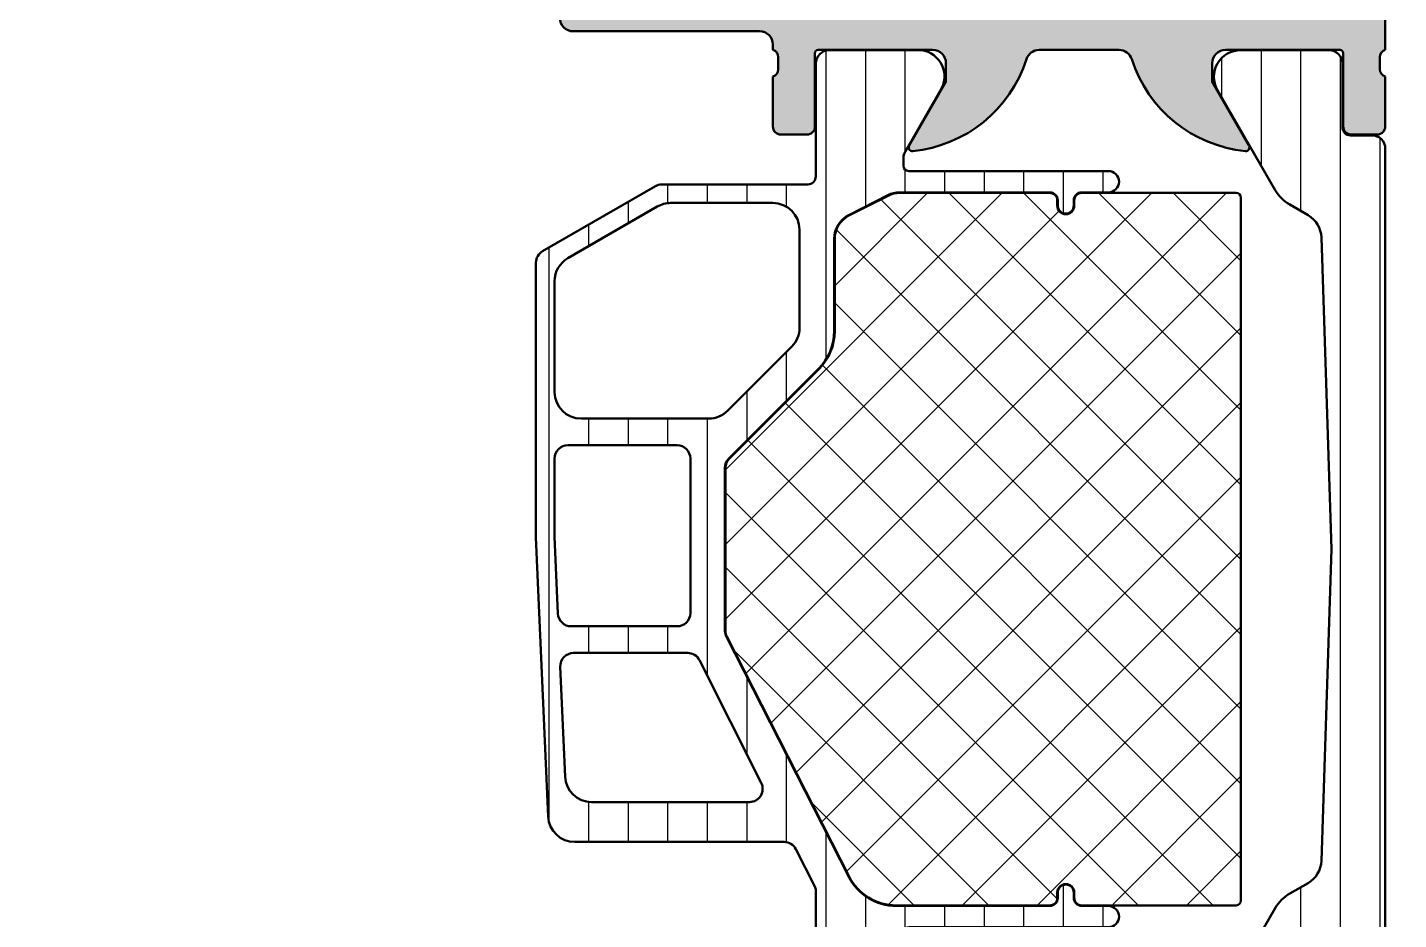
# Model space of a CAD drawing. Extents: x -30 to 48, y 10 to 95.
# Drawn here: x -30 to 21.5, y 29.8 to 63.3 of the extents above; entities that cross this region are included whole.
import ezdxf

# ---------------------------------------------------------------- set-up
doc = ezdxf.new("R2010")
doc.units = 0
for name, color, linetype, lineweight in [('0S-Alu contour', 7, 'Continuous', 50), ('0S-Alu hatch', 252, 'Continuous', 25), ('0S-Plastic contour', 254, 'Continuous', 50), ('0S-Plastic hatch', 253, 'Continuous', 25), ('0S-PT contour', 91, 'Continuous', 50), ('0S-PT hatch', 103, 'Continuous', 25)]:
    doc.layers.add(name, color=color, linetype=linetype, lineweight=lineweight)
pattern_1 = [(90, (0, 0), (-1.4859, 0), [])]

# ---------------------------------------------------------------- blocks, each defined once
blk = doc.blocks.new('347290__E341A3AF_D1F7_45DF_8C15_CF1F6B78B8C9_')
at = {"layer": '0S-Alu hatch'}
h = blk.add_hatch(color=256, dxfattribs=at)
edge = h.paths.add_edge_path()
edge.add_line((26.00006484985352, 91.60000000000001), (26.00006484985352, 95))
edge.add_line((26.00006484985352, 95), (-28.4999351501465, 95))
edge.add_arc((-28.4999351501465, 93.50000000000001), 1.499999999999985, 90, 180)
edge.add_line((-29.99993515014649, 93.50000000000001), (-29.9999351501465, 90.5))
edge.add_line((-29.9999351501465, 90.5), (-27.9999351501465, 90.5))
edge.add_arc((-27.9999351501465, 91), 0.5, 270, 360)
edge.add_line((-27.4999351501465, 91), (-27.4999351501465, 91.5))
edge.add_line((-27.4999351501465, 91.5), (-28.4999351501465, 91.5))
edge.add_line((-28.4999351501465, 91.5), (-28.4999351501465, 92.5))
edge.add_ellipse((-27.4999351501465, 92.5), major_axis=(-1, 0), ratio=1, start_angle=269.9999999999992, end_angle=360, ccw=False)
edge.add_line((-27.49993515014649, 93.49999999999999), (-23.49993515014649, 93.49999999999999))
edge.add_ellipse((-23.49993515014649, 92.50000000000001), major_axis=(-0.9999999999999857, 0), ratio=1, start_angle=180, end_angle=270, ccw=False)
edge.add_line((-22.4999351501465, 92.50000000000001), (-22.4999351501465, 91.5))
edge.add_line((-22.4999351501465, 91.5), (-23.4999351501465, 91.5))
edge.add_line((-23.4999351501465, 91.5), (-23.4999351501465, 91))
edge.add_arc((-22.9999351501465, 91), 0.5, 180, 270)
edge.add_line((-22.9999351501465, 90.5), (-20.19993515014652, 90.5))
edge.add_arc((-20.1999351501465, 91), 0.5, 269.9999999999984, 449.9999999999984)
edge.add_line((-20.19993515014649, 91.5), (-20.4999351501465, 91.5))
edge.add_ellipse((-20.4999351501465, 92), major_axis=(-0.5, 0), ratio=1, start_angle=0, end_angle=90, ccw=False)
edge.add_line((-20.9999351501465, 92), (-20.9999351501465, 92.5))
edge.add_ellipse((-20.49993515014648, 92.5), major_axis=(-0.5000000000000142, 0), ratio=1, start_angle=269.9999999999984, end_angle=360, ccw=False)
edge.add_line((-20.49993515014647, 93.00000000000001), (-9.199935150146501, 93.00000000000001))
edge.add_ellipse((-9.199935150146509, 92.50000000000001), major_axis=(-0.5, 0), ratio=1, start_angle=180, end_angle=269.9999999999992, ccw=False)
edge.add_line((-8.699935150146509, 92.50000000000003), (-8.699935150146501, 92))
edge.add_ellipse((-9.199935150146501, 92), major_axis=(-0.5, 0), ratio=1, start_angle=90, end_angle=180, ccw=False)
edge.add_line((-9.199935150146501, 91.5), (-9.499935150146484, 91.5))
edge.add_arc((-9.499935150146484, 91), 0.5, 90, 180)
edge.add_line((-9.999935150146484, 91), (-9.999935150146484, 86.50000000000001))
edge.add_arc((-9.499935150146484, 86.50000000000001), 0.5, 180, 270)
edge.add_line((-9.499935150146484, 86.00000000000001), (-8.699935150146501, 86.00000000000001))
edge.add_arc((-8.699935150146494, 86.50000000000001), 0.5, 269.9999999999992, 360)
edge.add_line((-8.199935150146494, 86.5), (-8.199935150146501, 88.49999999999999))
edge.add_ellipse((-7.699935150146494, 88.49999999999999), major_axis=(-0.5000000000000071, 0), ratio=1, start_angle=270.0000000000008, end_angle=360, ccw=False)
edge.add_line((-7.699935150146501, 89), (-7.199935150146501, 89.00000000000001))
edge.add_arc((-7.199935150146494, 89.50000000000001), 0.4999999999999858, 269.9999999999992, 360)
edge.add_line((-6.699935150146508, 89.50000000000001), (-6.699935150146473, 92.5))
edge.add_ellipse((-6.199935150146465, 92.5), major_axis=(-0.5000000000000071, 0), ratio=1, start_angle=270.0000000000008, end_angle=360, ccw=False)
edge.add_line((-6.199935150146473, 93), (-4.499935150146498, 93.00000000000001))
edge.add_ellipse((-4.499935150146505, 91.5), major_axis=(-1.500000000000013, 0), ratio=1, start_angle=180, end_angle=269.9999999999997, ccw=False)
edge.add_line((-2.999935150146491, 91.5), (-2.999935150146484, 65.5))
edge.add_ellipse((-3.499935150146484, 65.5), major_axis=(-0.5, 0), ratio=1, start_angle=90, end_angle=180, ccw=False)
edge.add_line((-3.499935150146484, 65), (-7.699935150146501, 65))
edge.add_ellipse((-7.699935150146501, 65.5), major_axis=(-0.5, 0), ratio=1, start_angle=0, end_angle=90, ccw=False)
edge.add_line((-8.199935150146501, 65.5), (-8.199935150146501, 67.5))
edge.add_arc((-8.699935150146501, 67.50000000000001), 0.5, 0, 90)
edge.add_line((-8.699935150146501, 68.00000000000001), (-9.499935150146513, 68.00000000000001))
edge.add_arc((-9.499935150146513, 67.5), 0.5000000000000142, 90, 180)
edge.add_line((-9.999935150146527, 67.5), (-9.999935150146499, 63.69999999999999))
edge.add_arc((-9.499935150146499, 63.7), 0.5, 180, 270.0000000000017)
edge.add_line((-9.499935150146484, 63.2), (-2.499935150146498, 63.2))
edge.add_ellipse((-2.499935150146491, 62.70000000000001), major_axis=(-0.4999999999999929, 0), ratio=1, start_angle=180, end_angle=270.0000000000008, ccw=False)
edge.add_line((-1.999935150146498, 62.70000000000001), (-1.999935150146498, 62.49970411288387))
edge.add_ellipse((-2.078699420127932, 62.23242844208312), major_axis=(-0.278639721554015, 0), ratio=1, start_angle=178.8354106259013, end_angle=253.5801235805081, ccw=False)
edge.add_line((-1.800117255615236, 62.22676522364131), (-1.800117255615219, 61.77317122364133))
edge.add_ellipse((-2.07898535125841, 61.76751056416426), major_axis=(-0.2789255417371719, 0), ratio=1, start_angle=106.42459455535499, end_angle=181.1628700728875, ccw=False)
edge.add_line((-2.000118255615234, 61.4999672236413), (-2.000118255615234, 59.61995622363282))
edge.add_arc((-1.700118255615208, 59.61995622363282), 0.3000000000000256, 180, 270.0000000000013)
edge.add_line((-1.700118255615201, 59.3199562236328), (-0.7201439365724412, 59.31995622363281))
edge.add_arc((-0.7201439365724412, 59.61995622363281), 0.3000000000000043, 270, 360)
edge.add_line((-0.4201439365724369, 59.61995622363281), (-0.420143936572444, 62.37995422363281))
edge.add_ellipse((-0.3001439365724536, 62.37995422363281), major_axis=(-0.1199999999999903, 0), ratio=1, start_angle=269.9999999999932, end_angle=360, ccw=False)
edge.add_line((-0.3001439365724394, 62.4999542236328), (3.999881744384772, 62.49995422363281))
edge.add_ellipse((3.999881744384772, 61.99995422363281), major_axis=(-0.5, 0), ratio=1, start_angle=180, end_angle=270, ccw=False)
edge.add_line((4.499881744384772, 61.99995422363281), (4.499881744384765, 61.29995422363279))
edge.add_line((4.499881744384765, 61.29995422363279), (3.118386286762401, 58.90713390060525))
edge.add_arc((3.23800152903307, 58.83807400828111), 0.1381197846483035, 150.0000000000017, 275.6225775507981)
edge.add_arc((2.761658503210981, 63.6765630854803), 4.999999999999688, 275.6225775507939, 342.2520008957133)
edge.add_ellipse((7.999893954011447, 61.9999923706052), major_axis=(-0.5000000000002744, 0), ratio=1, start_angle=269.9999999999992, end_angle=342.25200089571297, ccw=False)
edge.add_line((7.999893954011454, 62.49999237060547), (11.00000381469728, 62.49999237060546))
edge.add_ellipse((11.00000381469727, 61.99999237060547), major_axis=(-0.4999999999999929, 0), ratio=1, start_angle=197.7484163560714, end_angle=269.9999999999992, ccw=False)
edge.add_arc((16.23822705587108, 63.67660123245328), 5.000000000000015, 197.74841635607, 264.3774224492063)
edge.add_arc((15.76188403004897, 58.83811215525376), 0.138119784648303, 264.3774224492027, 389.9999999999916)
edge.add_line((15.88149927231965, 58.90717204757789), (14.50000381469727, 61.29999237060546))
edge.add_line((14.50000381469727, 61.29999237060546), (14.50000381469727, 61.99999237060548))
edge.add_ellipse((15.00000381469726, 61.99999237060549), major_axis=(-0.4999999999999858, 0), ratio=1, start_angle=270, end_angle=360, ccw=False)
edge.add_line((15.00000381469726, 62.49999237060547), (19.30002949565447, 62.49999237060547))
edge.add_ellipse((19.30002949565447, 62.37999237060549), major_axis=(-0.1199999999999903, 0), ratio=1, start_angle=180, end_angle=270, ccw=False)
edge.add_line((19.42002949565446, 62.37999237060549), (19.42002949565447, 59.61999437060548))
edge.add_arc((19.72002949565449, 59.61999437060548), 0.3000000000000114, 180, 270.0000000000013)
edge.add_line((19.72002949565449, 59.31999437060547), (20.70000381469724, 59.31999437060547))
edge.add_arc((20.70000381469725, 59.61999437060548), 0.3000000000000114, 269.9999999999986, 360)
edge.add_line((21.00000381469726, 59.61999437060548), (21.00000381469726, 61.50000537061398))
edge.add_ellipse((21.07887091034043, 61.7675487111369), major_axis=(-0.2789255417371375, 0), ratio=1, start_angle=-1.1628700728896888, end_angle=73.57540544464428, ccw=False)
edge.add_line((20.80000281469727, 61.77320937061398), (20.80000281469727, 62.22680337061397))
edge.add_ellipse((21.07887577322749, 62.232435638037), major_axis=(-0.2789298288740869, 0), ratio=1, start_angle=-73.587694046362, end_angle=1.1570189082451066, ccw=False)
edge.add_line((21.00006484985349, 62.5), (21.00006484985351, 74.99999999999999))
edge.add_ellipse((21.50006484985352, 74.99999999999999), major_axis=(-0.5, 0), ratio=1, start_angle=270, end_angle=360, ccw=False)
edge.add_line((21.50006484985352, 75.49999999999999), (23.8000648498535, 75.49999999999999))
edge.add_ellipse((23.8000648498535, 74.99999999999999), major_axis=(-0.5, 0), ratio=1, start_angle=180, end_angle=270, ccw=False)
edge.add_line((24.3000648498535, 74.99999999999999), (24.3000648498535, 73.99999999999999))
edge.add_arc((24.80006484985349, 74), 0.4999999999999929, 180, 270.0000000000008)
edge.add_line((24.8000648498535, 73.5), (25.3000648498535, 73.5))
edge.add_arc((25.3000648498535, 74), 0.5, 270, 360)
edge.add_line((25.8000648498535, 74), (25.8000648498535, 79.5))
edge.add_arc((24.8000648498535, 79.5), 1, 0, 90)
edge.add_line((24.8000648498535, 80.5), (24.3000648498535, 80.49999999999999))
edge.add_line((24.3000648498535, 80.49999999999999), (24.3000648498535, 78))
edge.add_ellipse((23.3000648498535, 78), major_axis=(-1, 0), ratio=1, start_angle=90, end_angle=180, ccw=False)
edge.add_line((23.3000648498535, 77), (22.00006484985349, 77))
edge.add_ellipse((22.0000648498535, 77.99999999999999), major_axis=(-0.9999999999999857, 0), ratio=1, start_angle=0, end_angle=89.9999999999992, ccw=False)
edge.add_line((21.00006484985351, 77.99999999999999), (21.00006484985351, 85))
edge.add_ellipse((21.52506484985352, 85.5), major_axis=(-0.724999999999999, 0), ratio=1, start_angle=-43.6028189727038, end_angle=43.60281897270369, ccw=False)
edge.add_line((21.00006484985351, 86), (21.00006484985351, 92))
edge.add_ellipse((22.00006484985352, 92), major_axis=(-1, 0), ratio=1, start_angle=270, end_angle=360, ccw=False)
edge.add_line((22.00006484985352, 93), (23.3000648498535, 93))
edge.add_ellipse((23.3000648498535, 92), major_axis=(-1, 0), ratio=1, start_angle=180, end_angle=270, ccw=False)
edge.add_line((24.3000648498535, 92), (24.3000648498535, 90.5))
edge.add_line((24.3000648498535, 90.5), (24.90006484985352, 90.5))
edge.add_line((24.90006484985352, 90.5), (26.00006484985352, 91.60000000000001))
edge = h.paths.add_edge_path()
edge.add_ellipse((-0.899935150146483, 64.69999999999997), major_axis=(-0.4999999999999858, 0), ratio=1, start_angle=0, end_angle=89.9999999999992, ccw=False)
edge.add_line((-1.399935150146475, 64.7), (-1.39993515014649, 92.60000000000001))
edge.add_ellipse((-0.89993515014649, 92.60000000000001), major_axis=(-0.5, 0), ratio=1, start_angle=270, end_angle=360, ccw=False)
edge.add_line((-0.89993515014649, 93.1), (19.00006484985351, 93.1))
edge.add_ellipse((19.00006484985351, 92.60000000000001), major_axis=(-0.5, 0), ratio=1, start_angle=180, end_angle=270, ccw=False)
edge.add_line((19.50006484985351, 92.60000000000001), (19.50006484985349, 64.7))
edge.add_ellipse((19.00006484985349, 64.7), major_axis=(-0.5, 0), ratio=1, start_angle=90, end_angle=180, ccw=False)
edge.add_line((19.00006484985349, 64.2), (-0.89993515014649, 64.2))
at = {"layer": '0S-Alu contour', "color": 7}
for points in [[(21.00006484985349, 62.5), (21.00006484985351, 74.99999999999999)], [(-9.499935150146484, 63.2), (-2.499935150146498, 63.2)], [(-1.999935150146498, 62.70000000000001), (-1.999935150146498, 62.49970411288387)], [(-0.4201439365724369, 59.61995622363281), (-0.420143936572444, 62.37995422363281)], [(-0.3001439365724394, 62.4999542236328), (3.999881744384772, 62.49995422363281)], [(7.999893954011454, 62.49999237060547), (11.00000381469728, 62.49999237060546)], [(15.00000381469726, 62.49999237060547), (19.30002949565447, 62.49999237060547)], [(19.42002949565446, 62.37999237060549), (19.42002949565447, 59.61999437060548)], [(-1.800117255615236, 62.22676522364131), (-1.800117255615219, 61.77317122364133)], [(4.499881744384772, 61.99995422363281), (4.499881744384765, 61.29995422363279), (3.118386286762401, 58.90713390060525)], [(15.88149927231965, 58.90717204757789), (14.50000381469727, 61.29999237060546), (14.50000381469727, 61.99999237060548)], [(20.80000281469727, 61.77320937061398), (20.80000281469727, 62.22680337061397)], [(-2.000118255615234, 61.4999672236413), (-2.000118255615234, 59.61995622363282)], [(21.00000381469726, 59.61999437060548), (21.00000381469726, 61.50000537061398)], [(-1.700118255615201, 59.3199562236328), (-0.7201439365724412, 59.31995622363281)], [(19.72002949565449, 59.31999437060547), (20.70000381469724, 59.31999437060547)]]:
    blk.add_lwpolyline(points, dxfattribs=at)
for centre, radius, start, end in [((-9.499935150146499, 63.7), 0.5, 180, 270.0000000000017), ((2.761658503210981, 63.6765630854803), 4.999999999999688, 275.6225775507939, 342.2520008957133), ((16.23822705587108, 63.67660123245328), 5.000000000000015, 197.74841635607, 264.3774224492063), ((-1.700118255615208, 59.61995622363282), 0.3000000000000256, 180, 270.0000000000013), ((-0.7201439365724412, 59.61995622363281), 0.3000000000000043, 270, 0), ((19.72002949565449, 59.61999437060548), 0.3000000000000114, 180, 270.0000000000013), ((20.70000381469725, 59.61999437060548), 0.3000000000000114, 269.9999999999986, 0), ((3.23800152903307, 58.83807400828111), 0.1381197846483035, 150.0000000000017, 275.6225775507981), ((15.76188403004897, 58.83811215525376), 0.138119784648303, 264.3774224492027, 29.99999999999166)]:
    blk.add_arc(centre, radius, start, end, dxfattribs=at)
at = {"layer": '0S-Alu contour', "color": 7, "extrusion": (0, 0, -1)}
for centre, radius, start, end in [((2.499935150146491, 62.70000000000001), 0.4999999999999929, 89.9999999999992, 180), ((2.078699420127932, 62.23242844208312), 0.278639721554015, 106.4198764194919, 181.1645893740988), ((0.3001439365724536, 62.37995422363281), 0.1199999999999903, 0, 90.0000000000068), ((-3.999881744384772, 61.99995422363281), 0.5, 90, 180), ((-7.999893954011447, 61.9999923706052), 0.5000000000002744, 17.74799910428703, 90.00000000000081), ((-11.00000381469727, 61.99999237060547), 0.4999999999999929, 90.00000000000081, 162.2515836439286), ((-15.00000381469726, 61.99999237060549), 0.4999999999999858, 0, 90), ((-19.30002949565447, 62.37999237060549), 0.1199999999999903, 90, 180), ((-21.07887577322749, 62.232435638037), 0.2789298288740869, 358.8429810917549, 73.58769404636205), ((2.07898535125841, 61.76751056416426), 0.2789255417371719, 178.8371299271125, 253.575405444645), ((-21.07887091034043, 61.7675487111369), 0.2789255417371375, 286.4245945553557, 1.162870072889672)]:
    blk.add_arc(centre, radius, start, end, dxfattribs=at)
blk = doc.blocks.new('244381__FF03A11B_8B48_41E8_BE71_CFA05170EEF9___E65BC53B_1247_41AF_964F_48166B0F9FF2_')
at = {"layer": '0S-Plastic hatch'}
h = blk.add_hatch(dxfattribs=at)
h.set_pattern_fill('ANSI31', color=256, scale=0.4680000000000001, angle=45, style=0)
h.set_pattern_definition(pattern_1)
edge = h.paths.add_edge_path()
edge.add_ellipse((9.600054967374525, 56.85000000000225), major_axis=(-0.2999999999999332, 0), ratio=1, start_angle=270.00000000002984, end_angle=360, ccw=False)
edge.add_line((9.60005496737437, 57.15000000000218), (10.60005496737454, 57.15000000000219))
edge.add_arc((10.60005496737451, 57.55000000000219), 0.4000000000000057, 270.0000000000041, 450.000000000004)
edge.add_line((10.60005496737448, 57.9500000000022), (3.100054967374425, 57.95000000000223))
edge.add_ellipse((3.100054967374582, 58.15000000000214), major_axis=(-0.1999999999999105, 0), ratio=1, start_angle=0, end_angle=89.99999999995521, ccw=False)
edge.add_line((2.900054967374671, 58.15000000000214), (2.899977361976404, 58.42581878700407))
edge.add_ellipse((3.399977361871229, 58.42580853271042), major_axis=(-0.499999999999976, 0), ratio=1, start_angle=330.0000034006566, end_angle=359.9988249447209, ccw=False)
edge.add_line((2.966964645140868, 58.67580850700996), (4.285481498099528, 60.95954700000001))
edge.add_arc((3.444228849108185, 61.50018192527716), 0.99999607092447, 327.2729839001595, 441.8183919481005)
edge.add_line((3.586539498099534, 62.49000000000001), (0.1099980000000613, 62.49000000000001))
edge.add_arc((0.1099953603749952, 61.99000402256138), 0.4999959774455975, 89.99969751881494, 180.0003024817733)
edge.add_line((-0.3900006170636345, 61.99000138293119), (-0.3894094438636273, 57.75004182869323))
edge.add_ellipse((-0.6894094409475571, 57.75000000000217), major_axis=(-0.2999999999999954, 0), ratio=1, start_angle=90, end_angle=180.0079886915353, ccw=False)
edge.add_line((-0.6894094409475571, 57.45000000000217), (-6.165970436409637, 57.45000000000217))
edge.add_arc((-6.165970436409743, 56.9500000000018), 0.5000000000003766, 89.99999999998779, 119.9999999999894)
edge.add_line((-6.415970436409852, 57.38301270189439), (-10.64994503262523, 54.93852632902735))
edge.add_arc((-10.39994503262536, 54.50551362713494), 0.5000000000000941, 119.9999999999768, 180)
edge.add_line((-10.89994503262545, 54.50551362713494), (-10.89994503262546, 44.20188277422025))
edge.add_line((-10.89994503262546, 44.20188277422025), (-10.44170151195209, 33.70638061263665))
edge.add_arc((-9.442653290370401, 33.75000000000201), 0.9999999999998387, 182.5000000000017, 270.0000000000061)
edge.add_line((-9.442653290370295, 32.75000000000217), (-1.582449368332738, 32.75000000000216))
edge.add_ellipse((-1.582449368332696, 32.25000000000235), major_axis=(-0.4999999999998153, 0), ratio=1, start_angle=207.0072193886972, end_angle=270.0000000000049, ccw=False)
edge.add_line((-1.136974711653921, 32.47705138241774), (-0.4219590108659404, 31.07419106754012))
edge.add_ellipse((-0.6892438048733425, 30.9379602380909), major_axis=(-0.3000000000000038, 0), ratio=1, start_angle=179.9920113084649, end_angle=207.0072193886824, ccw=False)
edge.add_line((-0.3892438077894043, 30.93791840939998), (-0.3900006170636274, 25.50999861706369))
edge.add_arc((0.1099953603749881, 25.50999597743861), 0.4999959774455833, 179.9996975182267, 270.0003024811859)
edge.add_line((0.1099980000000613, 25.01), (3.586539498099533, 25.01))
edge.add_arc((3.444228849108185, 25.99981807472285), 0.9999960709244732, 278.1816080518995, 392.7270160998408)
edge.add_line((4.285481498099528, 26.540453), (2.966964645140883, 28.82419149299001))
edge.add_ellipse((3.399977361871279, 29.07419146728957), major_axis=(-0.5000000000000199, 0), ratio=1, start_angle=0.001175055589214935, end_angle=29.999996599344172, ccw=False)
edge.add_line((2.899977361976409, 29.07418121299511), (2.900054967374551, 29.34999999957521))
edge.add_ellipse((3.100054967588, 29.34999999978872), major_axis=(-0.2000000002134499, 0), ratio=1, start_angle=270.000000061201, end_angle=360, ccw=False)
edge.add_line((3.100054967374369, 29.55000000000217), (10.60005496737454, 29.55000000000218))
edge.add_arc((10.60005496737457, 29.95000000000219), 0.3999999999999986, 269.9999999999959, 449.9999999999959)
edge.add_line((10.60005496737459, 30.35000000000219), (9.600054967374653, 30.35000000000217))
edge.add_ellipse((9.600054967374547, 30.65000000000212), major_axis=(-0.2999999999999474, 0), ratio=1, start_angle=0, end_angle=90.0000000000204, ccw=False)
edge.add_line((9.3000549673746, 30.65000000000212), (9.30005496737464, 30.85000000000218))
edge.add_arc((9.000054967374602, 30.85000000000218), 0.3000000000000398, 0, 180)
edge.add_line((8.700054967374562, 30.85000000000217), (8.700054967374562, 30.65000000000217))
edge.add_ellipse((8.40005496737465, 30.65000000000213), major_axis=(-0.2999999999999119, 0), ratio=1, start_angle=89.9999999999946, end_angle=180, ccw=False)
edge.add_line((8.400054967374622, 30.35000000000221), (2.629705717146627, 30.35000000000217))
edge.add_ellipse((2.629705717146677, 32.35000000000223), major_axis=(-2.000000000000056, 0), ratio=1, start_angle=27.00721938869009, end_angle=89.99999999999858, ccw=False)
edge.add_line((0.8478070904307561, 31.4417944703405), (-3.745419689304305, 40.45370226400083))
edge.add_ellipse((-3.299945032626176, 40.68075364641628), major_axis=(-0.4999999999992595, 0), ratio=1, start_angle=0, end_angle=27.007219388735223, ccw=False)
edge.add_line((-3.799945032625435, 40.68075364641628), (-3.799945032625437, 46.80441558773051))
edge.add_ellipse((-3.29994503262543, 46.80441558773051), major_axis=(-0.5000000000000071, 0), ratio=1, start_angle=314.99999999999807, end_angle=360, ccw=False)
edge.add_line((-3.653498423218697, 47.1579689783238), (-0.2857314702524292, 50.52573593128984))
edge.add_arc((-1.699945032625478, 51.93994949366299), 2.000000000000005, 314.999999999998, 360)
edge.add_line((0.3000549673745271, 51.93994949366299), (0.300054967374642, 55.40247913859535))
edge.add_ellipse((1.300054967374578, 55.4024791385953), major_axis=(-0.999999999999936, 0), ratio=1, start_angle=296.9864693082956, end_angle=360, ccw=False)
edge.add_line((0.8462748960453758, 56.29359285011832), (2.314224088476777, 57.04111371152528))
edge.add_ellipse((2.768004159805698, 56.15000000000325), major_axis=(-0.9999999999989319, 0), ratio=1, start_angle=270.0000000000102, end_angle=296.986469308307, ccw=False)
edge.add_line((2.768004159805521, 57.15000000000218), (8.400054967374478, 57.15000000000214))
edge.add_ellipse((8.400054967374587, 56.85000000000228), major_axis=(-0.2999999999998621, 0), ratio=1, start_angle=180, end_angle=270.00000000002035, ccw=False)
edge.add_line((8.700054967374449, 56.85000000000228), (8.700054967374562, 56.65000000000216))
edge.add_arc((9.000054967374574, 56.65000000000216), 0.3000000000000114, 180, 360)
edge.add_line((9.300054967374585, 56.65000000000216), (9.300054967374592, 56.85000000000211))
edge = h.paths.add_edge_path()
edge.add_ellipse((-4.414158594998475, 49.65000000000218), major_axis=(-0.9999999999999998, 0), ratio=1, start_angle=90, end_angle=135.0000000000001, ccw=False)
edge.add_line((-4.414158594998475, 48.65000000000218), (-9.199945032625415, 48.65000000000218))
edge.add_ellipse((-9.199945032625415, 49.65000000000218), major_axis=(-1, 0), ratio=1, start_angle=0, end_angle=90, ccw=False)
edge.add_line((-10.19994503262541, 49.65000000000218), (-10.19994503262541, 53.81269330410754))
edge.add_ellipse((-9.199945032625415, 53.81269330410754), major_axis=(-1, 0), ratio=1, start_angle=300.00000000000034, end_angle=360, ccw=False)
edge.add_line((-9.699945032625418, 54.67871870789197), (-6.344431405492464, 56.61602540378662))
edge.add_ellipse((-5.844431405492457, 55.75000000000219), major_axis=(-0.9999999999999994, 0), ratio=1, start_angle=270.0000000000004, end_angle=300.0000000000005, ccw=False)
edge.add_line((-5.844431405492464, 56.75000000000219), (-1.999945032625369, 56.75000000000219))
edge.add_ellipse((-1.999945032625369, 55.75000000000219), major_axis=(-1, 0), ratio=1, start_angle=180, end_angle=270, ccw=False)
edge.add_line((-0.9999450326253693, 55.75000000000219), (-0.9999450326253688, 52.06421356237528))
edge.add_ellipse((-1.999945032625376, 52.06421356237528), major_axis=(-1.000000000000007, 0), ratio=1, start_angle=135.0000000000006, end_angle=180, ccw=False)
edge.add_line((-1.292838251438816, 51.35710678118873), (-3.707051813811927, 48.94289321881563))
edge = h.paths.add_edge_path()
edge.add_ellipse((-2.884353042870479, 34.7500000000021), major_axis=(-0.4999999999999235, 0), ratio=1, start_angle=89.99999999999852, end_angle=206.7367475977945, ccw=False)
edge.add_line((-2.884353042870493, 34.25000000000217), (-8.807477825119072, 34.25000000000219))
edge.add_ellipse((-8.80747782511905, 35.25000000000216), major_axis=(-0.9999999999999715, 0), ratio=1, start_angle=2.5000000000035243, end_angle=89.9999999999988, ccw=False)
edge.add_line((-9.806526046700878, 35.20638061263677), (-9.986488144416576, 39.32819030631975))
edge.add_ellipse((-9.486964033625801, 39.35000000000233), major_axis=(-0.4999999999998404, 0), ratio=1, start_angle=-90.00000000002109, end_angle=2.499999999990507, ccw=False)
edge.add_line((-9.486964033625618, 39.85000000000217), (-5.201609791065784, 39.85000000000217))
edge.add_ellipse((-5.201609791065791, 39.35000000000208), major_axis=(-0.5000000000000853, 0), ratio=1, start_angle=206.7367475977952, end_angle=269.9999999999992, ccw=False)
edge.add_line((-4.755068277857563, 39.57494594235667), (-2.437811529662392, 34.9749459423566))
edge = h.paths.add_edge_path()
edge.add_line((-5.599945032625392, 40.85000000000216), (-9.574285919442623, 40.85000000000217))
edge.add_ellipse((-9.574285919442637, 41.35000000000219), major_axis=(-0.5000000000000142, 0), ratio=1, start_angle=2.500000000001819, end_angle=90.00000000000159, ccw=False)
edge.add_line((-10.07381003023358, 41.3281903063195), (-10.19994503262541, 44.21715682855331))
edge.add_line((-10.19994503262541, 44.21715682855331), (-10.19994503262541, 47.15000000000217))
edge.add_ellipse((-9.699945032625408, 47.15000000000218), major_axis=(-0.5000000000000071, 0), ratio=1, start_angle=270.0000000000008, end_angle=360, ccw=False)
edge.add_line((-9.699945032625415, 47.65000000000219), (-5.599945032625392, 47.65000000000218))
edge.add_ellipse((-5.599945032625392, 47.15000000000218), major_axis=(-0.5, 0), ratio=1, start_angle=180, end_angle=270, ccw=False)
edge.add_line((-5.099945032625392, 47.15000000000218), (-5.099945032625388, 41.35000000000217))
edge.add_ellipse((-5.599945032625392, 41.35000000000217), major_axis=(-0.5000000000000036, 0), ratio=1, start_angle=90, end_angle=180, ccw=False)
at = {"layer": '0S-Alu contour', "color": 7}
for points in [[(-5.844431405492464, 56.75000000000219), (-1.999945032625369, 56.75000000000219)], [(-9.699945032625418, 54.67871870789197), (-6.344431405492464, 56.61602540378662)], [(-0.9999450326253693, 55.75000000000219), (-0.9999450326253688, 52.06421356237528)], [(-10.19994503262541, 49.65000000000218), (-10.19994503262541, 53.81269330410754)], [(-1.292838251438816, 51.35710678118873), (-3.707051813811927, 48.94289321881563)], [(-4.414158594998475, 48.65000000000218), (-9.199945032625415, 48.65000000000218)], [(-9.699945032625415, 47.65000000000219), (-5.599945032625392, 47.65000000000218)], [(-10.07381003023358, 41.3281903063195), (-10.19994503262541, 44.21715682855331), (-10.19994503262541, 47.15000000000217)], [(-5.099945032625392, 47.15000000000218), (-5.099945032625388, 41.35000000000217)], [(-5.599945032625392, 40.85000000000216), (-9.574285919442623, 40.85000000000217)], [(-9.486964033625618, 39.85000000000217), (-5.201609791065784, 39.85000000000217)], [(-9.806526046700878, 35.20638061263677), (-9.986488144416576, 39.32819030631975)], [(-4.755068277857563, 39.57494594235667), (-2.437811529662392, 34.9749459423566)], [(-2.884353042870493, 34.25000000000217), (-8.807477825119072, 34.25000000000219)]]:
    blk.add_lwpolyline(points, dxfattribs=at)
at = {"layer": '0S-Alu contour', "color": 7, "extrusion": (0, 0, -1)}
for centre, radius, start, end in [((5.844431405492457, 55.75000000000219), 0.9999999999999994, 59.99999999999951, 89.99999999999959), ((1.999945032625369, 55.75000000000219), 1, 90, 180), ((9.199945032625415, 53.81269330410754), 1, 0, 59.99999999999968), ((1.999945032625376, 52.06421356237528), 1.000000000000007, 180, 224.9999999999994), ((9.199945032625415, 49.65000000000218), 1, 270, 0), ((4.414158594998475, 49.65000000000218), 0.9999999999999998, 224.9999999999999, 270), ((9.699945032625408, 47.15000000000218), 0.5000000000000071, 0, 89.9999999999992), ((5.599945032625392, 47.15000000000218), 0.5, 90, 180), ((9.574285919442637, 41.35000000000219), 0.5000000000000142, 269.9999999999984, 357.4999999999982), ((5.599945032625392, 41.35000000000217), 0.5000000000000036, 180, 270), ((9.486964033625801, 39.35000000000233), 0.4999999999998404, 357.5000000000095, 90.00000000002115), ((5.201609791065791, 39.35000000000208), 0.5000000000000853, 90.00000000000081, 153.2632524022048), ((8.80747782511905, 35.25000000000216), 0.9999999999999715, 270.0000000000012, 357.4999999999965), ((2.884353042870479, 34.7500000000021), 0.4999999999999235, 153.2632524022055, 270.0000000000016)]:
    blk.add_arc(centre, radius, start, end, dxfattribs=at)
at = {"layer": '0S-Plastic contour', "color": 7}
for points in [[(3.586539498099534, 62.49000000000001), (0.1099980000000613, 62.49000000000001)], [(-0.3900006170636345, 61.99000138293119), (-0.3894094438636273, 57.75004182869323)], [(2.966964645140868, 58.67580850700996), (4.285481498099528, 60.95954700000001)], [(2.900054967374671, 58.15000000000214), (2.899977361976404, 58.42581878700407)], [(10.60005496737448, 57.9500000000022), (3.100054967374425, 57.95000000000223)], [(-6.415970436409852, 57.38301270189439), (-10.64994503262523, 54.93852632902735)], [(-0.6894094409475571, 57.45000000000217), (-6.165970436409637, 57.45000000000217)], [(0.8462748960453758, 56.29359285011832), (2.314224088476777, 57.04111371152528)], [(2.768004159805521, 57.15000000000218), (8.400054967374478, 57.15000000000214)], [(8.700054967374449, 56.85000000000228), (8.700054967374562, 56.65000000000216)], [(9.300054967374585, 56.65000000000216), (9.300054967374592, 56.85000000000211)], [(9.60005496737437, 57.15000000000218), (10.60005496737454, 57.15000000000219)], [(0.3000549673745271, 51.93994949366299), (0.300054967374642, 55.40247913859535)], [(-10.89994503262545, 54.50551362713494), (-10.89994503262546, 44.20188277422025), (-10.44170151195209, 33.70638061263665)], [(-3.653498423218697, 47.1579689783238), (-0.2857314702524292, 50.52573593128984)], [(-3.799945032625435, 40.68075364641628), (-3.799945032625437, 46.80441558773051)], [(0.8478070904307561, 31.4417944703405), (-3.745419689304305, 40.45370226400083)], [(-9.442653290370295, 32.75000000000217), (-1.582449368332738, 32.75000000000216)], [(-1.136974711653921, 32.47705138241774), (-0.4219590108659404, 31.07419106754012)], [(-0.3892438077894043, 30.93791840939998), (-0.3900006170636274, 25.50999861706369)], [(8.700054967374562, 30.85000000000217), (8.700054967374562, 30.65000000000217)], [(9.3000549673746, 30.65000000000212), (9.30005496737464, 30.85000000000218)], [(8.400054967374622, 30.35000000000221), (2.629705717146627, 30.35000000000217)], [(10.60005496737459, 30.35000000000219), (9.600054967374653, 30.35000000000217)], [(3.100054967374369, 29.55000000000217), (10.60005496737454, 29.55000000000218)], [(2.899977361976409, 29.07418121299511), (2.900054967374551, 29.34999999957521)], [(4.285481498099528, 26.540453), (2.966964645140883, 28.82419149299001)], [(0.1099980000000613, 25.01), (3.586539498099533, 25.01)]]:
    blk.add_lwpolyline(points, dxfattribs=at)
for centre, radius, start, end in [((0.1099953603749952, 61.99000402256138), 0.4999959774455975, 89.99969751881494, 180.0003024817733), ((3.444228849108185, 61.50018192527716), 0.99999607092447, 327.2729839001595, 81.8183919481005), ((10.60005496737451, 57.55000000000219), 0.4000000000000057, 270.0000000000041, 90.00000000000406), ((-6.165970436409743, 56.9500000000018), 0.5000000000003766, 89.99999999998779, 119.9999999999894), ((9.000054967374574, 56.65000000000216), 0.3000000000000114, 180, 0), ((-10.39994503262536, 54.50551362713494), 0.5000000000000941, 119.9999999999768, 180), ((-1.699945032625478, 51.93994949366299), 2.000000000000005, 314.999999999998, 0), ((-9.442653290370401, 33.75000000000201), 0.9999999999998387, 182.5000000000017, 270.0000000000061), ((9.000054967374602, 30.85000000000218), 0.3000000000000398, 0, 180), ((10.60005496737457, 29.95000000000219), 0.3999999999999986, 269.9999999999959, 89.99999999999594), ((3.444228849108185, 25.99981807472285), 0.9999960709244732, 278.1816080518995, 32.7270160998408), ((0.1099953603749881, 25.50999597743861), 0.4999959774455833, 179.9996975182267, 270.0003024811859)]:
    blk.add_arc(centre, radius, start, end, dxfattribs=at)
at = {"layer": '0S-Plastic contour', "color": 7, "extrusion": (0, 0, -1)}
for centre, radius, start, end in [((-3.399977361871229, 58.42580853271042), 0.499999999999976, 0.0011750552790585, 29.99999659934339), ((0.6894094409475571, 57.75000000000217), 0.2999999999999954, 179.9920113084647, 270), ((-3.100054967374582, 58.15000000000214), 0.1999999999999105, 270.0000000000448, 0), ((-2.768004159805698, 56.15000000000325), 0.9999999999989319, 63.01353069169303, 89.99999999998983), ((-8.400054967374587, 56.85000000000228), 0.2999999999998621, 89.99999999997966, 180), ((-9.600054967374525, 56.85000000000225), 0.2999999999999332, 0, 89.99999999997014), ((-1.300054967374578, 55.4024791385953), 0.999999999999936, 0, 63.01353069170439), ((3.29994503262543, 46.80441558773051), 0.5000000000000071, 0, 45.00000000000194), ((3.299945032626176, 40.68075364641628), 0.4999999999992595, 332.9927806112649, 0), ((1.582449368332696, 32.25000000000235), 0.4999999999998153, 89.99999999999511, 152.9927806113028), ((-2.629705717146677, 32.35000000000223), 2.000000000000056, 270.0000000000014, 332.9927806113099), ((0.6892438048733425, 30.9379602380909), 0.3000000000000038, 152.9927806113176, 180.0079886915352), ((-8.40005496737465, 30.65000000000213), 0.2999999999999119, 180, 270.0000000000054), ((-9.600054967374547, 30.65000000000212), 0.2999999999999474, 269.9999999999796, 0), ((-3.100054967588, 29.34999999978872), 0.2000000002134499, 0, 89.99999993879901), ((-3.399977361871279, 29.07419146728957), 0.5000000000000199, 330.0000034006558, 359.9988249444108)]:
    blk.add_arc(centre, radius, start, end, dxfattribs=at)
blk = doc.blocks.new('466740__A9593C91_B244_4705_8A6D_044CD5B07A95_')
at = {"layer": '0S-PT hatch'}
h = blk.add_hatch(dxfattribs=at)
h.set_pattern_fill('ANSI37', color=256, scale=0.625, angle=90, style=0)
h.set_pattern_definition([(135, (0, 0), (-1.403165018917055, -1.403165018917055), []), (225, (0, 0), (1.403165018917055, -1.403165018917055), [])])
edge = h.paths.add_edge_path()
edge.add_line((9.600054967374618, 30.37000000000219), (15.400109934752, 30.37000000000218))
edge.add_arc((15.40010993475197, 30.55000000000213), 0.17999999999995, 270.0000000000113, 360)
edge.add_line((15.58010993475192, 30.55000000000213), (15.5801099347521, 56.95000000000338))
edge.add_arc((15.4001099347533, 56.95000000000338), 0.1799999999987989, 0, 89.99999999999324)
edge.add_line((15.40010993475332, 57.13000000000218), (9.600054967374454, 57.13000000000219))
edge.add_arc((9.600054967374447, 56.85000000000218), 0.2800000000000082, 89.99999999999856, 180)
edge.add_line((9.320054967374439, 56.85000000000218), (9.320054967374617, 56.65000000000221))
edge.add_ellipse((9.000054967374602, 56.65000000000221), major_axis=(-0.3200000000000145, 0), ratio=1, start_angle=0, end_angle=180, ccw=False)
edge.add_line((8.680054967374588, 56.65000000000221), (8.68005496737436, 56.8500000000023))
edge.add_arc((8.40005496737443, 56.85000000000225), 0.2799999999999301, 0, 90.00000000002181)
edge.add_line((8.400054967374324, 57.13000000000217), (2.768004159805585, 57.13000000000217))
edge.add_arc((2.768004159805826, 56.15000000000322), 0.9799999999989523, 90.00000000001413, 116.9864693083106)
edge.add_line((2.323299689903426, 57.02329143729479), (0.8553504974718678, 56.27577057588792))
edge.add_arc((1.300054967374641, 55.40247913859521), 0.9800000000001373, 116.9864693083, 180)
edge.add_line((0.3200549673745046, 55.40247913859521), (0.320054967374567, 51.93994949366329))
edge.add_ellipse((-1.699945032625436, 51.93994949366325), major_axis=(-2.020000000000003, 0), ratio=1, start_angle=135.0000000000001, end_angle=180, ccw=False)
edge.add_line((-0.271589334628608, 50.51159379566643), (-3.639356287595006, 47.14382684270003))
edge.add_arc((-3.299945032625473, 46.8044155877305), 0.479999999999992, 134.9999999999994, 180)
edge.add_line((-3.779945032625465, 46.8044155877305), (-3.779945032625406, 40.68075364641633))
edge.add_arc((-3.299945032625728, 40.68075364641656), 0.4799999999996772, 180, 207.007219388723)
edge.add_line((-3.727600703037124, 40.46278431929765), (0.865626076697772, 31.450876525637))
edge.add_arc((2.62970571714645, 32.35000000000223), 1.980000000000033, 207.0072193886941, 270.0000000000027)
edge.add_line((2.62970571714654, 30.37000000000219), (8.400054967374636, 30.37000000000217))
edge.add_arc((8.400054967374658, 30.65000000000205), 0.2799999999998768, 269.9999999999956, 360)
edge.add_line((8.680054967374534, 30.65000000000205), (8.680054967374588, 30.85000000000219))
edge.add_ellipse((9.000054967374602, 30.85000000000219), major_axis=(-0.3200000000000145, 0), ratio=1, start_angle=180, end_angle=360, ccw=False)
edge.add_line((9.320054967374617, 30.85000000000218), (9.320054967374617, 30.65000000000204))
edge.add_arc((9.600054967374518, 30.6500000000021), 0.2799999999999017, 180, 270.0000000000204)
at = {"layer": '0S-PT contour', "color": 7}
for points in [[(2.323299689903426, 57.02329143729479), (0.8553504974718678, 56.27577057588792)], [(8.400054967374324, 57.13000000000217), (2.768004159805585, 57.13000000000217)], [(8.680054967374588, 56.65000000000221), (8.68005496737436, 56.8500000000023)], [(9.320054967374439, 56.85000000000218), (9.320054967374617, 56.65000000000221)], [(15.40010993475332, 57.13000000000218), (9.600054967374454, 57.13000000000219)], [(15.58010993475192, 30.55000000000213), (15.5801099347521, 56.95000000000338)], [(0.3200549673745046, 55.40247913859521), (0.320054967374567, 51.93994949366329)], [(-0.271589334628608, 50.51159379566643), (-3.639356287595006, 47.14382684270003)], [(-3.779945032625465, 46.8044155877305), (-3.779945032625406, 40.68075364641633)], [(-3.727600703037124, 40.46278431929765), (0.865626076697772, 31.450876525637)], [(8.680054967374534, 30.65000000000205), (8.680054967374588, 30.85000000000219)], [(9.320054967374617, 30.85000000000218), (9.320054967374617, 30.65000000000204)], [(2.62970571714654, 30.37000000000219), (8.400054967374636, 30.37000000000217)], [(9.600054967374618, 30.37000000000219), (15.400109934752, 30.37000000000218)]]:
    blk.add_lwpolyline(points, dxfattribs=at)
for centre, radius, start, end in [((2.768004159805826, 56.15000000000322), 0.9799999999989523, 90.00000000001413, 116.9864693083106), ((8.40005496737443, 56.85000000000225), 0.2799999999999301, 0, 90.00000000002181), ((9.600054967374447, 56.85000000000218), 0.2800000000000082, 89.99999999999856, 180), ((15.4001099347533, 56.95000000000338), 0.1799999999987989, 0, 89.99999999999324), ((1.300054967374641, 55.40247913859521), 0.9800000000001373, 116.9864693083, 180), ((-3.299945032625473, 46.8044155877305), 0.479999999999992, 134.9999999999994, 180), ((-3.299945032625728, 40.68075364641656), 0.4799999999996772, 180, 207.007219388723), ((2.62970571714645, 32.35000000000223), 1.980000000000033, 207.0072193886941, 270.0000000000027), ((8.400054967374658, 30.65000000000205), 0.2799999999998768, 269.9999999999956, 0), ((9.600054967374518, 30.6500000000021), 0.2799999999999017, 180, 270.0000000000204), ((15.40010993475197, 30.55000000000213), 0.17999999999995, 270.0000000000113, 0)]:
    blk.add_arc(centre, radius, start, end, dxfattribs=at)
at = {"layer": '0S-PT contour', "color": 7, "extrusion": (0, 0, -1)}
for centre, radius, start, end in [((-9.000054967374602, 56.65000000000221), 0.3200000000000145, 180, 0), ((1.699945032625436, 51.93994949366325), 2.020000000000003, 180, 225), ((-9.000054967374602, 30.85000000000219), 0.3200000000000145, 0, 180)]:
    blk.add_arc(centre, radius, start, end, dxfattribs=at)
blk = doc.blocks.new('244381__DE9EDA82_33DA_4114_AB64_BEA4EFA9FA8E___BF86D155_93A5_4D1C_AD59_CD6744E50C57_')
at = {"layer": '0S-Plastic hatch'}
h = blk.add_hatch(dxfattribs=at)
h.set_pattern_fill('ANSI31', color=256, scale=0.4680000000000001, angle=45, style=0)
h.set_pattern_definition(pattern_1)
edge = h.paths.add_edge_path()
edge.add_arc((17.60112643539503, 32.07553080035511), 0.9999999999998977, 299.9950461054581, 358.0947021428511)
edge.add_line((18.6005735813689, 32.04228320789372), (18.98201558794636, 43.74999998982565))
edge.add_line((18.98201558794636, 43.74999998982565), (18.6005735813689, 55.45771677269818))
edge.add_arc((17.60112643539464, 55.42446918023658), 1.000000000000291, 1.905297857159478, 60.00495389455177)
edge.add_line((18.10105155543607, 56.29053781166954), (17.41305046981603, 56.68767611322454))
edge.add_ellipse((18.16293814987774, 57.98677906037331), major_axis=(-1.499999999999649, 0), ratio=1, start_angle=29.999996599353096, end_angle=60.004953894553296, ccw=False)
edge.add_line((16.86389999968702, 57.23677913747462), (14.69693647116611, 60.99007058148169))
edge.add_ellipse((15.56296190462674, 61.49007053008085), major_axis=(-0.9999999999999158, 0), ratio=1, start_angle=-90.68054336164471, end_angle=29.99999659935071, ccw=False)
edge.add_line((15.57483934770658, 62.48999999076581), (18.89000203452298, 62.4899999907658))
edge.add_ellipse((18.89000467414815, 61.990004013327), major_axis=(-0.499995977445768, 0), ratio=1, start_angle=179.9996975194317, end_angle=270.00030248119685, ccw=False)
edge.add_line((19.39000065158695, 61.99000137370731), (19.38966602228066, 59.59000299076575))
edge.add_arc((19.68966602228067, 59.59000299076575), 0.3000000000000114, 180, 269.9999999999891)
edge.add_line((19.68966602228062, 59.29000299076574), (20.49999735561386, 59.29000299076574))
edge.add_ellipse((20.50000003453741, 58.79000299078003), major_axis=(-0.4999999999928876, 0), ratio=1, start_angle=179.9996930176151, end_angle=270.0003069820258, ccw=False)
edge.add_line((21.00000003452311, 58.79000031185334), (20.99999735655325, 28.70999699076577))
edge.add_ellipse((20.50000003452294, 28.70999431185652), major_axis=(-0.4999973220374871, 0), ratio=1, start_angle=89.9996930179745, end_angle=180.000306982385, ccw=False)
edge.add_line((20.49999735561375, 28.20999698982621), (19.68966602228062, 28.20999698982632))
edge.add_arc((19.68966602228062, 27.90999698982625), 0.3000000000000718, 90.00000000000067, 180)
edge.add_line((19.38966602228055, 27.90999698982625), (19.39000065158672, 25.50999860689001))
edge.add_ellipse((18.89000467414803, 25.50999596726502), major_axis=(-0.4999959774456543, 0), ratio=1, start_angle=89.99969751880349, end_angle=180.0003024817733, ccw=False)
edge.add_line((18.89000203452286, 25.00999998982633), (15.5748393477067, 25.00999998982633))
edge.add_ellipse((15.56296190462681, 26.00992945051125), major_axis=(-0.9999999999998729, 0), ratio=1, start_angle=-29.99999659935048, end_angle=90.68054336164698, ccw=False)
edge.add_line((14.69693647116622, 26.50992939911038), (16.86389999968725, 30.26322084311789))
edge.add_ellipse((18.16293814987696, 29.51322092021944), major_axis=(-1.499999999998666, 0), ratio=1, start_angle=299.9950461054343, end_angle=330.00000340063553, ccw=False)
edge.add_line((17.41305046981603, 30.81232386736752), (18.10105155543641, 31.20946216892259))
at = {"layer": '0S-Plastic contour', "color": 7}
for points in [[(15.57483934770658, 62.48999999076581), (18.89000203452298, 62.4899999907658)], [(19.39000065158695, 61.99000137370731), (19.38966602228066, 59.59000299076575)], [(16.86389999968702, 57.23677913747462), (14.69693647116611, 60.99007058148169)], [(19.68966602228062, 59.29000299076574), (20.49999735561386, 59.29000299076574)], [(21.00000003452311, 58.79000031185334), (20.99999735655325, 28.70999699076577)], [(18.10105155543607, 56.29053781166954), (17.41305046981603, 56.68767611322454)], [(18.6005735813689, 32.04228320789372), (18.98201558794636, 43.74999998982565), (18.6005735813689, 55.45771677269818)], [(17.41305046981603, 30.81232386736752), (18.10105155543641, 31.20946216892259)], [(14.69693647116622, 26.50992939911038), (16.86389999968725, 30.26322084311789)], [(19.38966602228055, 27.90999698982625), (19.39000065158672, 25.50999860689001)], [(20.49999735561375, 28.20999698982621), (19.68966602228062, 28.20999698982632)], [(18.89000203452286, 25.00999998982633), (15.5748393477067, 25.00999998982633)]]:
    blk.add_lwpolyline(points, dxfattribs=at)
at = {"layer": '0S-Plastic contour', "color": 7, "extrusion": (0, 0, -1)}
for centre, radius, start, end in [((-15.56296190462674, 61.49007053008085), 0.9999999999999158, 330.0000034006493, 90.6805433616448), ((-18.89000467414815, 61.990004013327), 0.499995977445768, 89.99969751880312, 180.0003024805684), ((-20.50000003453741, 58.79000299078003), 0.4999999999928876, 89.99969301797424, 180.0003069823849), ((-18.16293814987774, 57.98677906037331), 1.499999999999649, 299.9950461054467, 330.0000034006469), ((-18.16293814987696, 29.51322092021944), 1.499999999998666, 29.99999659936447, 60.0049538945657), ((-20.50000003452294, 28.70999431185652), 0.4999973220374871, 179.999693017615, 270.0003069820256), ((-15.56296190462681, 26.00992945051125), 0.9999999999998729, 269.319456638353, 29.99999659935049), ((-18.89000467414803, 25.50999596726502), 0.4999959774456543, 179.9996975182267, 270.0003024811965)]:
    blk.add_arc(centre, radius, start, end, dxfattribs=at)
at = {"layer": '0S-Plastic contour', "color": 7}
for centre, radius, start, end in [((19.68966602228067, 59.59000299076575), 0.3000000000000114, 180, 269.9999999999891), ((17.60112643539464, 55.42446918023658), 1.000000000000291, 1.905297857159478, 60.00495389455177), ((17.60112643539503, 32.07553080035511), 0.9999999999998977, 299.9950461054581, 358.0947021428511), ((19.68966602228062, 27.90999698982625), 0.3000000000000718, 90.00000000000067, 180)]:
    blk.add_arc(centre, radius, start, end, dxfattribs=at)
blk = doc.blocks.new('466740__98345298_23B3_4E9A_82BF_B51B03564D23_')
at = {"layer": '0S-Alu contour', "color": 7}
blk.add_blockref('347290__E341A3AF_D1F7_45DF_8C15_CF1F6B78B8C9_', (0, 0), dxfattribs=at)
at = {"layer": '0S-Plastic contour', "color": 7}
for name in ['244381__FF03A11B_8B48_41E8_BE71_CFA05170EEF9___E65BC53B_1247_41AF_964F_48166B0F9FF2_', '244381__DE9EDA82_33DA_4114_AB64_BEA4EFA9FA8E___BF86D155_93A5_4D1C_AD59_CD6744E50C57_']:
    blk.add_blockref(name, (0, 0), dxfattribs=at)
at = {"layer": '0S-PT contour', "color": 7}
blk.add_blockref('466740__A9593C91_B244_4705_8A6D_044CD5B07A95_', (0, 0), dxfattribs=at)

msp = doc.modelspace()

# ---------------------------------------------------------------- block references
at = {"layer": '0S-Alu contour', "color": 7}
msp.add_blockref('466740__98345298_23B3_4E9A_82BF_B51B03564D23_', (0, 0), dxfattribs=at)

doc.saveas('drawing.dxf')
